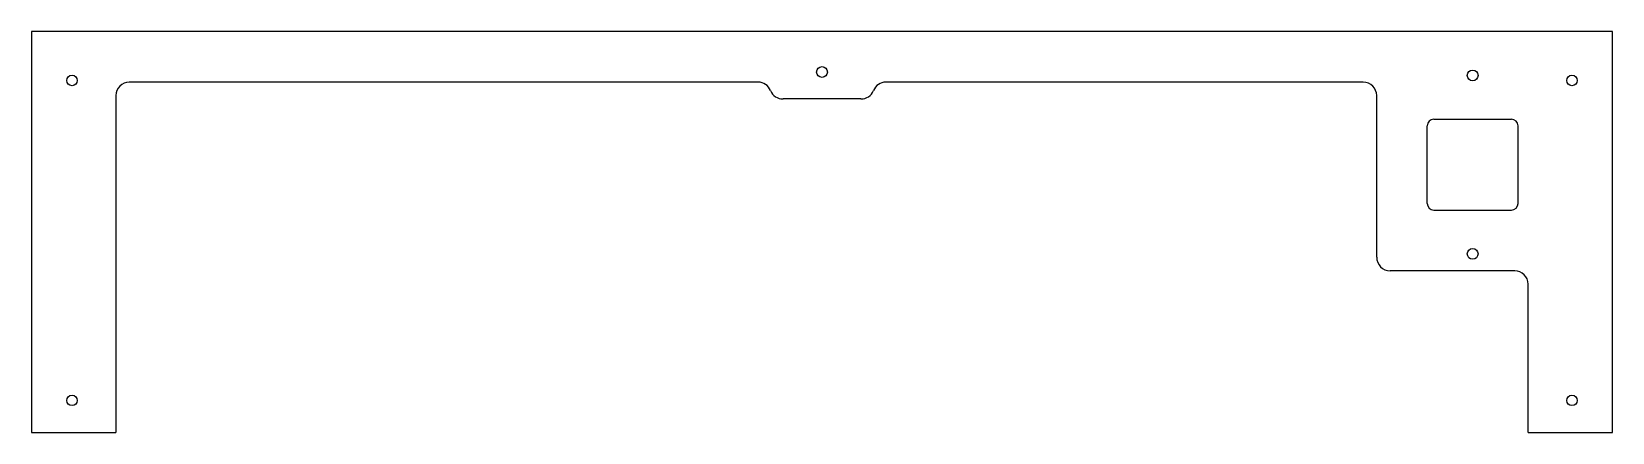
# Model space of a CAD drawing. Header units: millimetres. Extents: x 0 to 470, y -120 to 0.
import ezdxf

# ---------------------------------------------------------------- set-up
doc = ezdxf.new("R2010")
doc.units = ezdxf.units.MM

msp = doc.modelspace()

# ---------------------------------------------------------------- linework, layer by layer
at = {"color": 7, "linetype": 'Continuous', "lineweight": 25}
for p, q in [((0.5, -0.5), (0.5, -119.5)), ((470, -0.5), (0.5, -0.5)), ((470, -119.5), (470, -0.5)), ((216.25, -15.5), (29.5, -15.5)), ((396, -15.5), (254.25, -15.5)), ((25.5, -19.5), (25.5, -119.5)), ((246.83, -20.5), (223.67, -20.5)), ((400, -67.5), (400, -19.5)), ((417, -26.5), (440, -26.5)), ((415, -51.5), (415, -28.5)), ((442, -51.5), (442, -28.5)), ((417, -53.5), (440, -53.5)), ((441, -71.5), (404, -71.5)), ((445, -119.5), (445, -75.5)), ((0.5, -119.5), (25.5, -119.5)), ((445, -119.5), (470, -119.5))]:
    msp.add_line(p, q, dxfattribs=at)
for centre, radius in [((12.5, -15), 1.55), ((235.25, -12.5), 1.6), ((428.5, -13.5), 1.6), ((458, -15), 1.55), ((428.5, -66.5), 1.6), ((12.5, -110), 1.55), ((458, -110), 1.55)]:
    msp.add_circle(centre, radius, dxfattribs=at)
for centre, radius, start, end in [((29.5, -19.5), 4, 90, 180), ((216.25, -19.5), 4, 22.0243, 90), ((223.67, -16.5), 4, 202.0243, 270), ((246.83, -16.5), 4, 270, 337.9757), ((254.25, -19.5), 4, 90, 157.9757), ((396, -19.5), 4, 0, 90), ((417, -28.5), 2, 90, 180), ((440, -28.5), 2, 0, 90), ((417, -51.5), 2, 180, 270), ((440, -51.5), 2, 270, 0), ((404, -67.5), 4, 180, 270), ((441, -75.5), 4, 0, 90)]:
    msp.add_arc(centre, radius, start, end, dxfattribs=at)

doc.saveas('drawing.dxf')
